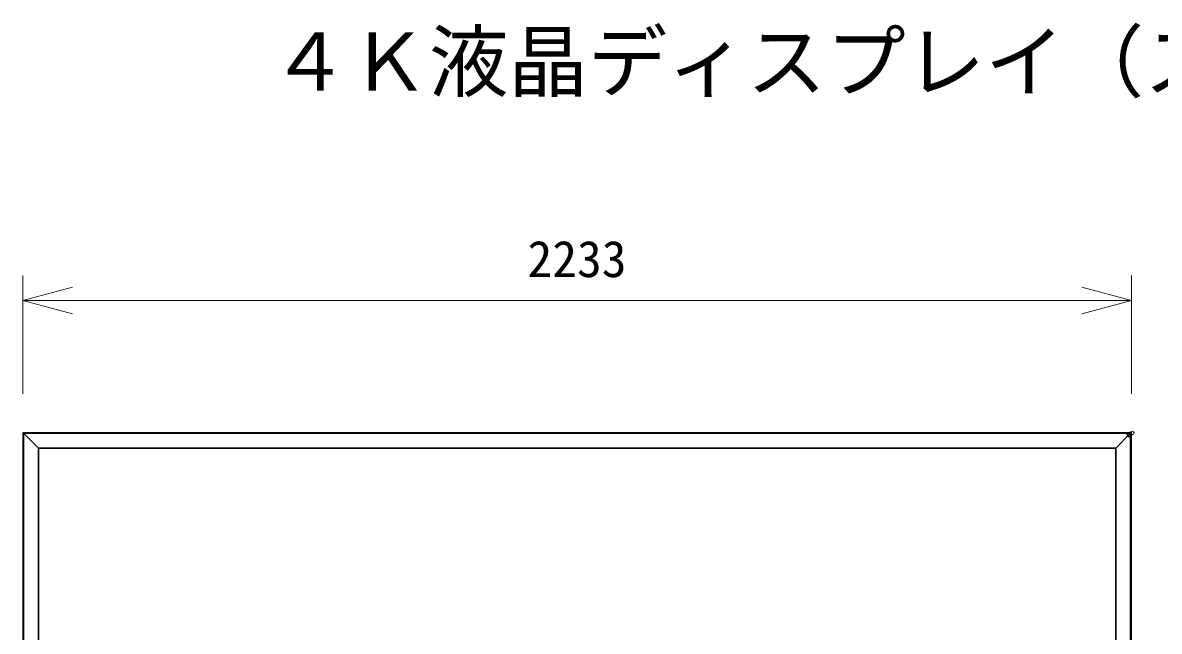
# Model space of a CAD drawing. Units: millimetres, scale not verified. Extents: x -62 to 62, y -56 to 57.
# Drawn here: x -47.9 to 9.3, y 26.2 to 56.8 of the extents above; entities that cross this region are included whole.
import ezdxf
from ezdxf.enums import TextEntityAlignment as Align

# ---------------------------------------------------------------- set-up
doc = ezdxf.new("R2010")
doc.units = ezdxf.units.MM
doc.header["$LTSCALE"] = 0.125
for name, color, linetype, lineweight in [('0-0_0', 7, 'Continuous', 18), ('0-4_SUNPO', 3, 'Continuous', 18), ('0-5_GAIKEI', 1, 'Continuous', 18)]:
    doc.layers.add(name, color=color, linetype=linetype, lineweight=lineweight)
doc.layers.add('0-1_MOJI1', color=7, linetype='Continuous')
doc.styles.add('ＭＳ ゴシック', font='')
doc.styles.get('ＭＳ ゴシック').set_extended_font_data('MS Gothic')

# ---------------------------------------------------------------- blocks, each defined once
blk = doc.blocks.new('_Open30')
at = {"layer": '0-0_0'}
blk.add_line((0, 0), (-1, 0), dxfattribs=at)
blk.add_lwpolyline([(-1, 0.26795), (0, 0), (-1, -0.26795)], dxfattribs=at)
blk = doc.blocks.new('D5')
at = {"layer": '0-4_SUNPO'}
for p, q in [((145.5548, 351.6265), (145.5548, 357.5717)), ((201.3798, 351.6265), (201.3798, 357.5717)), ((148.0548, 356.3217), (198.8798, 356.3217))]:
    blk.add_line(p, q, dxfattribs=at)
at = {"layer": '0-4_SUNPO', "xscale": 2.5, "yscale": 2.5, "rotation": 180}
blk.add_blockref('_Open30', (145.5548, 356.3217), dxfattribs=at)
at = {"layer": '0-4_SUNPO', "xscale": 2.5, "yscale": 2.5}
blk.add_blockref('_Open30', (201.3798, 356.3217), dxfattribs=at)
at = {"layer": '0-4_SUNPO', "color": 7, "style": 'ＭＳ ゴシック'}
blk.add_text('2233', height=1.833, dxfattribs=at).set_placement((170.9673, 356.9467), align=Align.BOTTOM_LEFT)
blk = doc.blocks.new('D7')
at = {"layer": '0-4_SUNPO'}
for p, q in [((203.3173, 349.6796), (216.3159, 349.6796)), ((215.0659, 347.1796), (215.0659, 311.8371)), ((175.4673, 309.3371), (216.3159, 309.3371))]:
    blk.add_line(p, q, dxfattribs=at)
at = {"layer": '0-4_SUNPO', "xscale": 2.5, "yscale": 2.5}
for p, rotation in [((215.0659, 349.6796), 90), ((215.0659, 309.3371), 270)]:
    blk.add_blockref('_Open30', p, dxfattribs=dict(at, rotation=rotation))
at = {"layer": '0-4_SUNPO', "color": 7, "style": 'ＭＳ ゴシック'}
blk.add_text('1616', height=1.833, rotation=90, dxfattribs=at).set_placement((214.4409, 327.0083), align=Align.BOTTOM_LEFT)

msp = doc.modelspace()

# ---------------------------------------------------------------- linework, layer by layer
at = {"layer": '0-5_GAIKEI', "color": 7}
for p, q in [((-47.9452, 36.1265), (-47.9452, 36.1265)), ((-47.9452, 36.1265), (-47.9452, 4.0327)), ((-47.908, 36.1668), (-47.9024, 36.1724)), ((-47.9025, 36.1248), (-47.9025, 36.1248)), ((-47.8971, 36.1746), (-47.8827, 36.1746)), ((-47.8954, 36.1319), (-47.8954, 36.1319)), ((-47.8827, 36.1796), (7.8173, 36.1796)), ((-47.8827, 36.1796), (-47.8827, 36.1746)), ((7.8173, 36.1796), (7.8173, 36.1746)), ((7.8173, 36.1746), (7.8317, 36.1746)), ((7.83, 36.1319), (7.83, 36.1319)), ((7.837, 36.1724), (7.8426, 36.1668)), ((7.8371, 36.1248), (7.8371, 36.1248)), ((7.872, 36.1374), (7.8426, 36.1668)), ((7.872, 36.1374), (7.8776, 36.1318)), ((7.8798, 36.1265), (7.8798, 36.1265)), ((7.8798, 4.0327), (7.8798, 36.1265))]:
    msp.add_line(p, q, dxfattribs=at)
at = {"layer": '0-5_GAIKEI'}
for p, q in [((-47.9025, 36.1248), (-47.9374, 36.125)), ((-47.8848, 36.1142), (-47.9025, 36.1248)), ((-47.9025, 36.1248), (-47.9025, 4.0343)), ((-47.8956, 36.1668), (-47.8954, 36.1319)), ((-47.8954, 36.1319), (-47.8823, 36.1319)), ((-47.8954, 36.1319), (-47.8848, 36.1142)), ((-47.8768, 36.1142), (-47.8848, 36.1142)), ((-47.8848, 36.1142), (-47.8848, 4.0449)), ((-47.8827, 36.1746), (-47.8827, 36.1378)), ((-47.8827, 36.1723), (7.8173, 36.1723)), ((-47.8827, 36.1369), (7.8173, 36.1369)), ((-47.8791, 36.1192), (7.8137, 36.1192)), ((-47.1327, 35.3671), (-47.8681, 36.1024)), ((7.8027, 36.1024), (7.1027, 35.4024)), ((7.8194, 36.1142), (7.8114, 36.1142)), ((7.817, 36.1319), (7.83, 36.1319)), ((7.8173, 36.1746), (7.8173, 36.1378)), ((7.8194, 36.1142), (7.83, 36.1319)), ((7.8371, 36.1248), (7.8194, 36.1142)), ((7.8194, 4.0449), (7.8194, 36.1142)), ((7.83, 36.1319), (7.8302, 36.1668)), ((7.872, 36.125), (7.8371, 36.1248)), ((7.8371, 4.0343), (7.8371, 36.1248)), ((-47.1681, 35.4024), (-47.1681, 4.7567)), ((-47.1681, 35.4024), (7.1027, 35.4024)), ((-47.1504, 35.3848), (-47.1504, 4.7744)), ((-47.1504, 35.3848), (7.085, 35.3848)), ((-47.14, 35.3744), (-47.14, 4.7848)), ((-47.14, 35.3744), (7.0746, 35.3744)), ((-47.1327, 35.3671), (-47.1327, 4.7921)), ((-47.1327, 35.3671), (7.0673, 35.3671)), ((7.0673, 4.7921), (7.0673, 35.3671)), ((7.0746, 4.7848), (7.0746, 35.3744)), ((7.085, 4.7744), (7.085, 35.3848)), ((7.1027, 4.7567), (7.1027, 35.4024))]:
    msp.add_line(p, q, dxfattribs=at)
for points in [[(-47.9421, 36.1256), (-47.9422, 36.1256), (-47.9423, 36.1256), (-47.9424, 36.1256), (-47.9425, 36.1257), (-47.9426, 36.1257), (-47.9427, 36.1257), (-47.9428, 36.1258), (-47.943, 36.1258), (-47.9431, 36.1258), (-47.9432, 36.1259), (-47.9433, 36.1259), (-47.9434, 36.1259), (-47.9435, 36.126), (-47.9436, 36.126), (-47.9437, 36.126), (-47.9439, 36.1261), (-47.944, 36.1261), (-47.9441, 36.1261), (-47.9442, 36.1262), (-47.9443, 36.1262), (-47.9444, 36.1262), (-47.9445, 36.1263), (-47.9446, 36.1263), (-47.9447, 36.1264), (-47.9449, 36.1264), (-47.945, 36.1264), (-47.9451, 36.1264), (-47.9452, 36.1265)], [(-47.943, 36.1318), (-47.9431, 36.1316), (-47.9432, 36.1314), (-47.9433, 36.1311), (-47.9433, 36.1309), (-47.9433, 36.1307), (-47.9432, 36.1305), (-47.9432, 36.1302), (-47.9431, 36.13), (-47.943, 36.1298), (-47.9429, 36.1296), (-47.9428, 36.1294), (-47.9426, 36.1292), (-47.9425, 36.129), (-47.9424, 36.1288), (-47.9422, 36.1286), (-47.9421, 36.1284), (-47.942, 36.1283), (-47.9418, 36.1281), (-47.9417, 36.1279), (-47.9415, 36.1277), (-47.9414, 36.1276), (-47.9412, 36.1274), (-47.941, 36.1272), (-47.9409, 36.1271), (-47.9407, 36.1269), (-47.9405, 36.1267), (-47.9404, 36.1266), (-47.9402, 36.1264), (-47.94, 36.1263), (-47.9399, 36.1261), (-47.9397, 36.126), (-47.9395, 36.1258), (-47.9393, 36.1257), (-47.9392, 36.1255), (-47.939, 36.1254), (-47.9388, 36.1252), (-47.9386, 36.1251), (-47.9384, 36.1249), (-47.9382, 36.1248)], [(-47.9382, 36.1248), (-47.9381, 36.1247), (-47.9379, 36.1245), (-47.938, 36.1246), (-47.9381, 36.1246), (-47.9382, 36.1246), (-47.9383, 36.1246), (-47.9384, 36.1247), (-47.9386, 36.1247), (-47.9387, 36.1247), (-47.9388, 36.1247), (-47.9389, 36.1248), (-47.939, 36.1248), (-47.9391, 36.1248), (-47.9392, 36.1248), (-47.9394, 36.1249), (-47.9395, 36.1249), (-47.9396, 36.1249), (-47.9397, 36.1249), (-47.9398, 36.125), (-47.9399, 36.125), (-47.94, 36.125), (-47.9401, 36.1251), (-47.9403, 36.1251), (-47.9404, 36.1251), (-47.9405, 36.1251), (-47.9406, 36.1252), (-47.9407, 36.1252), (-47.9408, 36.1252), (-47.9409, 36.1253), (-47.941, 36.1253), (-47.9412, 36.1253), (-47.9413, 36.1253), (-47.9414, 36.1254), (-47.9415, 36.1254), (-47.9416, 36.1254), (-47.9417, 36.1255), (-47.9418, 36.1255), (-47.942, 36.1255), (-47.9421, 36.1256)], [(-47.9374, 36.125), (-47.9379, 36.1245), (-47.9379, 4.0346), (-47.9374, 4.0342)], [(-47.9233, 36.1443), (-47.924, 36.1436), (-47.9246, 36.1429), (-47.9252, 36.1422), (-47.9258, 36.1415), (-47.9264, 36.1408), (-47.927, 36.1401), (-47.9275, 36.1394), (-47.9281, 36.1387), (-47.9287, 36.138), (-47.9293, 36.1372), (-47.9298, 36.1365), (-47.9304, 36.1358), (-47.9309, 36.135), (-47.9315, 36.1343), (-47.932, 36.1335), (-47.9325, 36.1328), (-47.9331, 36.132), (-47.9336, 36.1313), (-47.9341, 36.1305), (-47.9346, 36.1297), (-47.9351, 36.1289), (-47.9356, 36.1282), (-47.936, 36.1274), (-47.9365, 36.1266), (-47.937, 36.1258), (-47.9374, 36.125)], [(-47.8956, 36.1668), (-47.8964, 36.1664), (-47.8972, 36.1659), (-47.898, 36.1654), (-47.8988, 36.1649), (-47.8996, 36.1645), (-47.9003, 36.164), (-47.9011, 36.1635), (-47.9019, 36.163), (-47.9026, 36.1624), (-47.9034, 36.1619), (-47.9041, 36.1614), (-47.9049, 36.1609), (-47.9056, 36.1603), (-47.9064, 36.1598), (-47.9071, 36.1592), (-47.9078, 36.1586), (-47.9086, 36.1581), (-47.9093, 36.1575), (-47.91, 36.1569), (-47.9107, 36.1563), (-47.9114, 36.1558), (-47.9121, 36.1552), (-47.9128, 36.1546), (-47.9135, 36.154), (-47.9142, 36.1533), (-47.9149, 36.1527), (-47.9156, 36.1521), (-47.9162, 36.1515), (-47.9169, 36.1508), (-47.9176, 36.1502), (-47.9182, 36.1496), (-47.9189, 36.1489), (-47.9195, 36.1483), (-47.9202, 36.1476), (-47.9208, 36.147), (-47.9215, 36.1463), (-47.9221, 36.1456), (-47.9227, 36.1449), (-47.9233, 36.1443)], [(-47.9025, 36.1248), (-47.9025, 36.1248), (-47.9025, 36.1249), (-47.9025, 36.1249), (-47.9024, 36.125), (-47.9024, 36.125), (-47.9024, 36.1251), (-47.9023, 36.1252), (-47.9023, 36.1252), (-47.9022, 36.1254), (-47.902, 36.1257), (-47.902, 36.1258), (-47.9019, 36.1259), (-47.9018, 36.1261), (-47.9017, 36.1262), (-47.9016, 36.1263), (-47.9015, 36.1265), (-47.9014, 36.1266), (-47.9014, 36.1267), (-47.9013, 36.1268), (-47.9012, 36.127), (-47.9011, 36.1271), (-47.901, 36.1272), (-47.9009, 36.1274), (-47.9008, 36.1275), (-47.9007, 36.1276), (-47.9006, 36.1277), (-47.9005, 36.1278), (-47.9004, 36.128), (-47.9003, 36.1281), (-47.9002, 36.1282), (-47.9001, 36.1283), (-47.9, 36.1284), (-47.8998, 36.1286), (-47.8997, 36.1287), (-47.8996, 36.1288), (-47.8995, 36.1289), (-47.8994, 36.129), (-47.8993, 36.1291), (-47.8992, 36.1292)], [(-47.897, 36.1696), (-47.8972, 36.1698), (-47.8973, 36.1699), (-47.8975, 36.1701), (-47.8977, 36.1703), (-47.8978, 36.1704), (-47.898, 36.1706), (-47.8982, 36.1707), (-47.8983, 36.1709), (-47.8985, 36.1711), (-47.8987, 36.1712), (-47.8989, 36.1714), (-47.899, 36.1715), (-47.8992, 36.1716), (-47.8994, 36.1718), (-47.8996, 36.1719), (-47.8998, 36.172), (-47.9, 36.1721), (-47.9002, 36.1723), (-47.9004, 36.1724), (-47.9006, 36.1725), (-47.9008, 36.1725), (-47.9011, 36.1726), (-47.9013, 36.1727), (-47.9015, 36.1727), (-47.9018, 36.1727), (-47.902, 36.1726), (-47.9022, 36.1725), (-47.9024, 36.1724)], [(-47.8992, 36.1292), (-47.8991, 36.1293), (-47.8989, 36.1294), (-47.8988, 36.1296), (-47.8987, 36.1297), (-47.8986, 36.1298), (-47.8985, 36.1299), (-47.8983, 36.13), (-47.8982, 36.1301), (-47.8981, 36.1302), (-47.898, 36.1303), (-47.8978, 36.1304), (-47.8977, 36.1305), (-47.8976, 36.1306), (-47.8975, 36.1306), (-47.8973, 36.1307), (-47.8972, 36.1308), (-47.8971, 36.1309), (-47.8969, 36.131), (-47.8968, 36.1311), (-47.8967, 36.1312), (-47.8965, 36.1313), (-47.8964, 36.1313), (-47.8963, 36.1314), (-47.8961, 36.1315), (-47.896, 36.1316), (-47.8959, 36.1317), (-47.8957, 36.1317), (-47.8956, 36.1318), (-47.8955, 36.1318), (-47.8955, 36.1319), (-47.8955, 36.1319), (-47.8954, 36.1319), (-47.8954, 36.1319)], [(-47.8971, 36.1746), (-47.8971, 36.1745), (-47.897, 36.1744), (-47.897, 36.1742), (-47.897, 36.1741), (-47.8969, 36.174), (-47.8969, 36.1739), (-47.8969, 36.1738), (-47.8968, 36.1737), (-47.8968, 36.1736), (-47.8968, 36.1735), (-47.8967, 36.1734), (-47.8967, 36.1732), (-47.8966, 36.1731), (-47.8966, 36.173), (-47.8966, 36.1729), (-47.8965, 36.1728), (-47.8965, 36.1727), (-47.8965, 36.1726), (-47.8965, 36.1725), (-47.8964, 36.1723), (-47.8964, 36.1722), (-47.8964, 36.1721), (-47.8963, 36.172), (-47.8963, 36.1719), (-47.8963, 36.1718), (-47.8962, 36.1717), (-47.8962, 36.1716), (-47.8962, 36.1714), (-47.8961, 36.1713), (-47.8961, 36.1712), (-47.8961, 36.1711), (-47.896, 36.171), (-47.896, 36.1709), (-47.896, 36.1708), (-47.896, 36.1707), (-47.8959, 36.1705), (-47.8959, 36.1704), (-47.8959, 36.1703), (-47.8958, 36.1702)], [(-47.8958, 36.1702), (-47.8958, 36.1701), (-47.8958, 36.17), (-47.8958, 36.1699), (-47.8957, 36.1698), (-47.8957, 36.1696), (-47.8957, 36.1695), (-47.8956, 36.1694), (-47.8956, 36.1693), (-47.8956, 36.1692), (-47.8956, 36.1691), (-47.8955, 36.169), (-47.8955, 36.1689), (-47.8955, 36.1687), (-47.8955, 36.1686), (-47.8954, 36.1685), (-47.8954, 36.1684), (-47.8954, 36.1683), (-47.8953, 36.1682), (-47.8953, 36.1681), (-47.8953, 36.1679), (-47.8953, 36.1678), (-47.8952, 36.1677), (-47.8952, 36.1676), (-47.8952, 36.1675), (-47.8952, 36.1674), (-47.8951, 36.1673), (-47.8953, 36.1674), (-47.8954, 36.1676), (-47.8956, 36.1678), (-47.8957, 36.168), (-47.8958, 36.1682), (-47.896, 36.1684), (-47.8961, 36.1685), (-47.8963, 36.1687), (-47.8964, 36.1689), (-47.8966, 36.1691), (-47.8967, 36.1692), (-47.8969, 36.1694), (-47.897, 36.1696)], [(-47.8827, 36.1673), (-47.8951, 36.1673), (-47.8956, 36.1668)], [(-47.8827, 36.1369), (-47.8827, 36.1366), (-47.8827, 36.1362), (-47.8827, 36.1359), (-47.8826, 36.1356), (-47.8826, 36.1352), (-47.8826, 36.1349), (-47.8826, 36.1346), (-47.8826, 36.1342), (-47.8825, 36.1339), (-47.8825, 36.1335), (-47.8825, 36.1332), (-47.8825, 36.1329), (-47.8824, 36.1325), (-47.8824, 36.1322), (-47.8823, 36.1319), (-47.8823, 36.1315), (-47.8823, 36.1312)], [(7.8302, 36.1668), (7.8298, 36.1673), (7.8173, 36.1673)], [(7.83, 36.1319), (7.8301, 36.1319), (7.8301, 36.1319), (7.8301, 36.1318), (7.8302, 36.1318), (7.8303, 36.1318), (7.8303, 36.1317), (7.8304, 36.1317), (7.8305, 36.1317), (7.8306, 36.1316), (7.8309, 36.1314), (7.831, 36.1313), (7.8311, 36.1313), (7.8313, 36.1312), (7.8314, 36.1311), (7.8315, 36.131), (7.8317, 36.1309), (7.8318, 36.1308), (7.8319, 36.1307), (7.8321, 36.1306), (7.8322, 36.1306), (7.8323, 36.1305), (7.8325, 36.1304), (7.8326, 36.1303), (7.8327, 36.1302), (7.8328, 36.1301), (7.833, 36.13), (7.8331, 36.1299), (7.8332, 36.1298), (7.8333, 36.1297), (7.8334, 36.1296), (7.8335, 36.1294), (7.8337, 36.1293), (7.8338, 36.1292), (7.8339, 36.1291), (7.834, 36.129), (7.8341, 36.1289), (7.8342, 36.1288), (7.8343, 36.1287), (7.8345, 36.1286)], [(7.8345, 36.1286), (7.8346, 36.1284), (7.8347, 36.1283), (7.8348, 36.1282), (7.8349, 36.1281), (7.835, 36.128), (7.8351, 36.1278), (7.8352, 36.1277), (7.8353, 36.1276), (7.8354, 36.1275), (7.8355, 36.1274), (7.8356, 36.1272), (7.8357, 36.1271), (7.8358, 36.127), (7.8359, 36.1268), (7.836, 36.1267), (7.8361, 36.1266), (7.8361, 36.1265), (7.8362, 36.1263), (7.8363, 36.1262), (7.8364, 36.1261), (7.8365, 36.1259), (7.8366, 36.1258), (7.8367, 36.1257), (7.8367, 36.1255), (7.8368, 36.1254), (7.8369, 36.1252), (7.837, 36.1251), (7.837, 36.125), (7.8371, 36.1249), (7.8371, 36.1249), (7.8371, 36.1248), (7.8371, 36.1248), (7.8371, 36.1248)], [(7.872, 4.0342), (7.8725, 4.0346), (7.8725, 36.1245), (7.872, 36.125)], [(7.8725, 36.1245), (7.8727, 36.1247), (7.8729, 36.1248), (7.873, 36.1249), (7.8732, 36.1251), (7.8734, 36.1252), (7.8736, 36.1254), (7.8738, 36.1255), (7.8739, 36.1257), (7.8741, 36.1258), (7.8743, 36.126), (7.8745, 36.1261), (7.8746, 36.1263), (7.8748, 36.1264), (7.875, 36.1266), (7.8752, 36.1267), (7.8753, 36.1269), (7.8755, 36.1271), (7.8757, 36.1272), (7.8758, 36.1274), (7.876, 36.1276), (7.8761, 36.1277), (7.8763, 36.1279), (7.8764, 36.1281), (7.8766, 36.1283), (7.8767, 36.1284), (7.8769, 36.1286), (7.877, 36.1288), (7.8771, 36.129), (7.8772, 36.1292), (7.8774, 36.1294), (7.8775, 36.1296), (7.8776, 36.1298), (7.8777, 36.13), (7.8778, 36.1302), (7.8778, 36.1305), (7.8779, 36.1307), (7.8779, 36.1309), (7.8779, 36.1311), (7.8778, 36.1314)], [(7.8754, 36.1252), (7.8753, 36.1252), (7.8752, 36.1252), (7.8751, 36.1251), (7.875, 36.1251), (7.8749, 36.1251), (7.8748, 36.1251), (7.8746, 36.125), (7.8745, 36.125), (7.8744, 36.125), (7.8743, 36.1249), (7.8742, 36.1249), (7.8741, 36.1249), (7.874, 36.1249), (7.8738, 36.1248), (7.8737, 36.1248), (7.8736, 36.1248), (7.8735, 36.1248), (7.8734, 36.1247), (7.8733, 36.1247), (7.8732, 36.1247), (7.8731, 36.1247), (7.8729, 36.1246), (7.8728, 36.1246), (7.8727, 36.1246), (7.8726, 36.1246), (7.8725, 36.1245)], [(7.8798, 36.1265), (7.8797, 36.1264), (7.8796, 36.1264), (7.8795, 36.1264), (7.8794, 36.1264), (7.8792, 36.1263), (7.8791, 36.1263), (7.879, 36.1262), (7.8789, 36.1262), (7.8788, 36.1262), (7.8787, 36.1261), (7.8786, 36.1261), (7.8785, 36.1261), (7.8784, 36.126), (7.8782, 36.126), (7.8781, 36.126), (7.878, 36.1259), (7.8779, 36.1259), (7.8778, 36.1259), (7.8777, 36.1258), (7.8776, 36.1258), (7.8775, 36.1258), (7.8773, 36.1257), (7.8772, 36.1257), (7.8771, 36.1257), (7.877, 36.1256), (7.8769, 36.1256), (7.8768, 36.1256), (7.8767, 36.1256), (7.8766, 36.1255), (7.8764, 36.1255), (7.8763, 36.1255), (7.8762, 36.1254), (7.8761, 36.1254), (7.876, 36.1254), (7.8759, 36.1253), (7.8758, 36.1253), (7.8757, 36.1253), (7.8755, 36.1253), (7.8754, 36.1252)], [(7.8778, 36.1314), (7.8777, 36.1316), (7.8776, 36.1318)], [(7.0673, 35.3671), (7.0746, 35.3744), (7.085, 35.3848), (7.1027, 35.4024)]]:
    msp.add_lwpolyline(points, dxfattribs=at)
at = {"layer": '0-5_GAIKEI', "color": 7}
msp.add_lwpolyline([(-47.943, 36.1318), (-47.9374, 36.1374), (-47.908, 36.1668)], dxfattribs=at)
at = {"layer": '0-5_GAIKEI'}
for centre, radius in [((7.7665, 36.0612), 0.1235), ((7.7818, 36.0809), 0.0986), ((7.7859, 36.0765), 0.0988), ((7.8146, 36.1793), 0.0178), ((7.8227, 36.1768), 0.0093), ((7.85, 36.1528), 0.0249), ((7.8439, 36.1587), 0.0164), ((7.9164, 36.1481), 0.0888), ((7.9131, 36.1492), 0.0853), ((7.8405, 36.1626), 0.0112), ((7.8566, 36.1653), 0.0265), ((7.8384, 36.1655), 0.00762), ((7.8365, 36.1697), 0.00304), ((7.8359, 36.1708), 0.00196), ((7.8362, 36.1707), 0.00198), ((7.8361, 36.1714), 0.00133)]:
    msp.add_circle(centre, radius, dxfattribs=at)
at = {"layer": '0-5_GAIKEI', "color": 7}
for centre, start, end in [((-47.9377, 36.1265), 135, 180), ((-47.8971, 36.1671), 90, 135)]:
    msp.add_arc(centre, 0.0075, start, end, dxfattribs=at)
at = {"layer": '0-5_GAIKEI'}
for centre, radius, start, end in [((-47.8327, 36.1378), 0.05, 180, 186.76327), ((-47.8327, 36.1378), 0.05, 187.54538, 225.00001), ((7.7673, 36.1378), 0.05, 315, 359.99998), ((7.8317, 36.1671), 0.0075, 45, 90), ((7.8723, 36.1265), 0.0075, 0, 45)]:
    msp.add_arc(centre, radius, start, end, dxfattribs=at)
for centre, major_axis, start_param, end_param in [((-47.925, 36.125), (-0.0124, 0.0124), 6.2831853, 7.3303829), ((-47.8956, 36.1544), (-0.0124, 0.0124), 5.2359878, 6.2831853), ((7.8302, 36.1544), (0.0124, 0.0124), 0, 1.0471976), ((7.8597, 36.125), (0.0124, 0.0124), 5.2359878, 6.2831853)]:
    msp.add_ellipse(centre, major_axis=major_axis, ratio=0.57735, start_param=start_param, end_param=end_param, dxfattribs=at)
at = {"layer": '0-5_GAIKEI', "color": 7}
for centre, major_axis, start_param, end_param in [((7.8317, 36.1671), (0.0053, 0.0053), 6.2831853, 7.0686355), ((7.8723, 36.1265), (-0.0053, -0.0053), 2.3561424, 3.1415927)]:
    msp.add_ellipse(centre, major_axis=major_axis, ratio=0.999896, start_param=start_param, end_param=end_param, dxfattribs=at)

# ---------------------------------------------------------------- block references
at = {"layer": '0-4_SUNPO'}
for name in ['D5', 'D7']:
    msp.add_blockref(name, (-193.5, -313.5), dxfattribs=at)

# ---------------------------------------------------------------- texts
at = {"layer": '0-1_MOJI1', "style": 'ＭＳ ゴシック'}
msp.add_text('４Ｋ液晶ディスプレイ（スタンド付）', height=2.933, dxfattribs=at).set_placement((-35.5, 52.5), align=Align.BOTTOM_LEFT)

doc.saveas('drawing.dxf')
